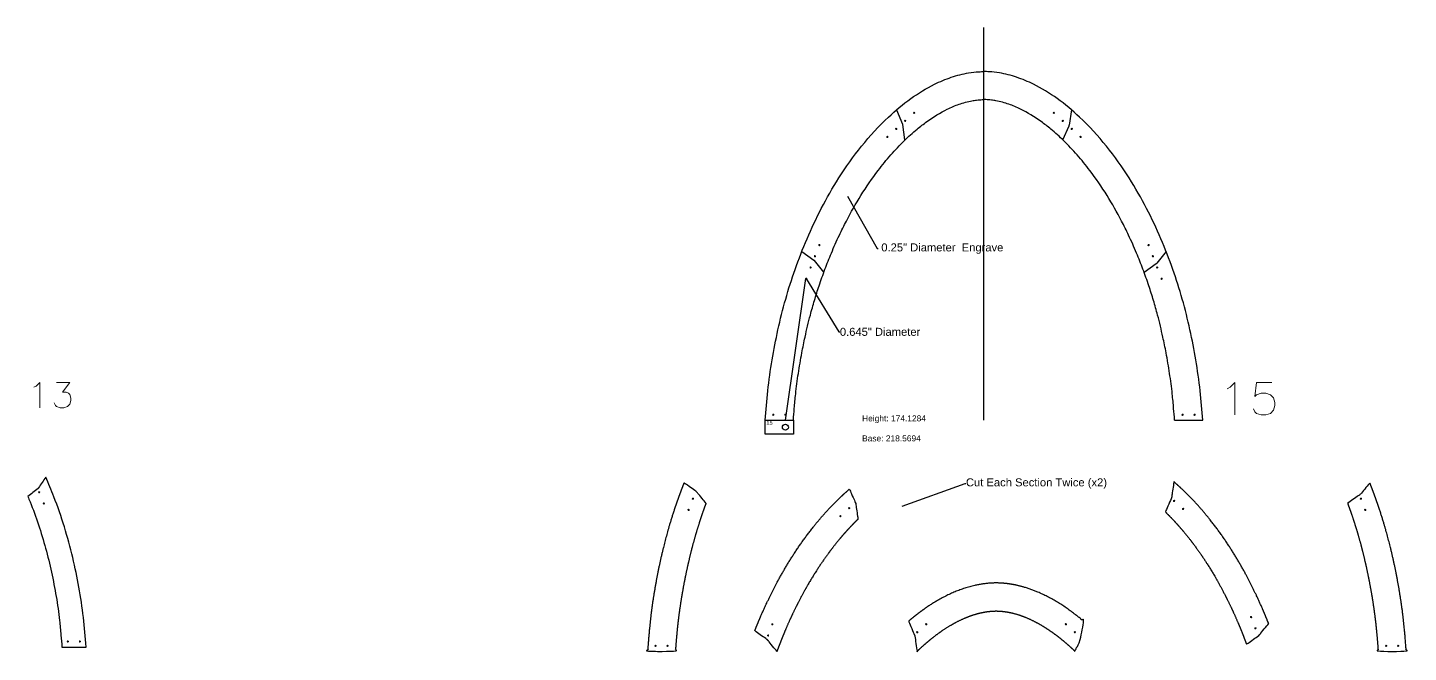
# Model space of a CAD drawing. Header units: inches. Extents: x -1683 to 11264, y -1696 to 4470.
# Drawn here: x 2745 to 3435, y -1457 to -1145 of the extents above; entities that cross this region are included whole.
import ezdxf
from ezdxf import colors
from ezdxf.entities.mleader import LeaderData, LeaderLine
from ezdxf.math import Vec2, Vec3

# ---------------------------------------------------------------- set-up
doc = ezdxf.new("R2010")
doc.units = ezdxf.units.IN
doc.header["$MEASUREMENT"] = 0
doc.layers.add('Anchoring', color=1, linetype='Continuous')
doc.layers.add('Annotation', color=7, linetype='Continuous', lineweight=9)
doc.layers.add('Drilling', color=3, linetype='Continuous', lineweight=13)
doc.styles.get("Standard").update_dxf_attribs({"font": 'Arial.ttf'})

msp = doc.modelspace()

# ---------------------------------------------------------------- linework, layer by layer
for p, q in [((3222.949, -1340.609), (3222.949, -1144.526)), ((3179.229, -1185.59), (3182.272, -1192.726)), ((3266.668, -1185.59), (3265.534, -1193.264)), ((3183.475, -1200.646), (3182.341, -1192.972)), ((3262.422, -1200.646), (3265.465, -1193.511)), ((3131.881, -1256.426), (3137.996, -1260.73)), ((3142.96, -1266.668), (3138.191, -1260.91)), ((3302.937, -1266.668), (3309.052, -1262.365)), ((3314.017, -1256.426), (3309.247, -1262.185)), ((3113.664, -1340.609), (3127.705, -1340.609)), ((3318.192, -1340.609), (3332.233, -1340.609))]:
    msp.add_line(p, q)
for centre, start, end in [((3181.352, -1193.118), 8.40479, 23.09521), ((3264.545, -1193.118), 336.90479, 351.59521), ((3137.42, -1261.547), 39.632879, 54.867121), ((3308.477, -1261.547), 305.132879, 320.367121)]:
    msp.add_arc(centre, 1, start, end)
for points, knots in [([(3113.664, -1340.609), (3114.039, -1335.706), (3114.81, -1325.632), (3116.944, -1310.566), (3119.908, -1295.279), (3123.651, -1280.178), (3128.519, -1264.985), (3134.373, -1249.835), (3141.615, -1234.511), (3150.503, -1218.911), (3161.511, -1203.442), (3173.62, -1190.152), (3185.976, -1179.852), (3196.673, -1173.269), (3206.495, -1169.128), (3214.013, -1167.188), (3219.525, -1166.566), (3222.097, -1166.482), (3222.949, -1166.48)], [0, 0, 0, 0, 23.2770394, 47.8309417, 71.9930743, 96.983251, 121.4479807, 147.4826603, 173.8287695, 201.6291489, 232.3842281, 263.5443514, 286.4700786, 308.3532106, 322.7348839, 336.8032857, 344.935054, 348.9631698, 348.9631698, 348.9631698, 348.9631698]), ([(3332.233, -1340.609), (3331.858, -1335.706), (3331.087, -1325.632), (3328.953, -1310.566), (3325.99, -1295.279), (3322.246, -1280.178), (3317.378, -1264.985), (3311.524, -1249.835), (3304.282, -1234.511), (3295.394, -1218.911), (3284.386, -1203.442), (3272.277, -1190.152), (3259.921, -1179.852), (3249.224, -1173.269), (3239.402, -1169.128), (3231.884, -1167.188), (3226.373, -1166.566), (3223.8, -1166.482), (3222.949, -1166.48)], [0, 0, 0, 0, 23.2770394, 47.8309417, 71.9930743, 96.983251, 121.4479807, 147.4826603, 173.8287695, 201.6291489, 232.3842281, 263.5443514, 286.4700786, 308.3532106, 322.7348839, 336.8032857, 344.935054, 348.9631698, 348.9631698, 348.9631698, 348.9631698]), ([(3127.705, -1340.609), (3127.856, -1338.636), (3128.007, -1336.688), (3128.374, -1332.309), (3128.595, -1329.895), (3129.219, -1324.102), (3129.668, -1320.675), (3130.708, -1313.805), (3131.296, -1310.36), (3132.441, -1304.308), (3132.974, -1301.692), (3134.349, -1295.388), (3135.223, -1291.723), (3136.829, -1285.638), (3137.516, -1283.197), (3138.98, -1278.323), (3139.754, -1275.893), (3141.496, -1270.705), (3142.475, -1267.948), (3144.52, -1262.495), (3145.589, -1259.796), (3147.966, -1254.12), (3149.291, -1251.148), (3151.811, -1245.827), (3152.983, -1243.469), (3156.471, -1236.763), (3158.885, -1232.5), (3164.152, -1224.042), (3167.027, -1219.853), (3172.1, -1213.189), (3174.193, -1210.616), (3178.519, -1205.672), (3180.755, -1203.299), (3185.153, -1199.006), (3187.301, -1197.065), (3191.105, -1193.915), (3192.739, -1192.651), (3197.729, -1189.064), (3201.151, -1186.971), (3206.573, -1184.312), (3208.527, -1183.483), (3212.657, -1182.029), (3214.831, -1181.44), (3217.717, -1180.913), (3218.477, -1180.799), (3219.762, -1180.649), (3220.285, -1180.6), (3221.209, -1180.534), (3221.612, -1180.512), (3222.324, -1180.487), (3222.64, -1180.481), (3222.949, -1180.48)], [1.6937754, 1.6937754, 1.6937754, 1.6937754, 11.0992093, 11.0992093, 23.1048625, 23.1048625, 40.4189957, 40.4189957, 57.7331289, 57.7331289, 70.9880322, 70.9880322, 89.7616312, 89.7616312, 102.5491748, 102.5491748, 115.3367183, 115.3367183, 129.9160002, 129.9160002, 144.495282, 144.495282, 160.917041, 160.917041, 174.2030041, 174.2030041, 199.0781272, 199.0781272, 225.1757471, 225.1757471, 242.3254423, 242.3254423, 259.4751376, 259.4751376, 274.9488853, 274.9488853, 286.2274655, 286.2274655, 308.7846259, 308.7846259, 321.4003692, 321.4003692, 335.4637545, 335.4637545, 340.5366841, 340.5366841, 344.0149746, 344.0149746, 346.6944623, 346.6944623, 348.9058919, 348.9058919, 348.9058919, 348.9058919]), ([(3318.192, -1340.609), (3318.041, -1338.636), (3317.89, -1336.688), (3317.523, -1332.309), (3317.302, -1329.895), (3316.679, -1324.102), (3316.229, -1320.675), (3315.189, -1313.805), (3314.601, -1310.36), (3313.456, -1304.308), (3312.923, -1301.692), (3311.548, -1295.388), (3310.674, -1291.723), (3309.068, -1285.638), (3308.381, -1283.197), (3306.917, -1278.323), (3306.143, -1275.893), (3304.401, -1270.705), (3303.422, -1267.948), (3301.377, -1262.495), (3300.309, -1259.796), (3297.931, -1254.12), (3296.606, -1251.148), (3294.086, -1245.827), (3292.914, -1243.469), (3289.426, -1236.763), (3287.013, -1232.5), (3281.746, -1224.042), (3278.871, -1219.853), (3273.797, -1213.189), (3271.704, -1210.616), (3267.378, -1205.672), (3265.142, -1203.299), (3260.744, -1199.006), (3258.596, -1197.065), (3254.792, -1193.915), (3253.158, -1192.651), (3248.168, -1189.064), (3244.746, -1186.971), (3239.324, -1184.312), (3237.37, -1183.483), (3233.24, -1182.029), (3231.066, -1181.44), (3228.18, -1180.913), (3227.42, -1180.799), (3226.135, -1180.649), (3225.613, -1180.6), (3224.688, -1180.534), (3224.286, -1180.512), (3223.573, -1180.487), (3223.257, -1180.481), (3222.949, -1180.48)], [1.6937754, 1.6937754, 1.6937754, 1.6937754, 11.0992093, 11.0992093, 23.1048625, 23.1048625, 40.4189957, 40.4189957, 57.7331289, 57.7331289, 70.9880322, 70.9880322, 89.7616312, 89.7616312, 102.5491748, 102.5491748, 115.3367183, 115.3367183, 129.9160002, 129.9160002, 144.495282, 144.495282, 160.917041, 160.917041, 174.2030041, 174.2030041, 199.0781272, 199.0781272, 225.1757471, 225.1757471, 242.3254423, 242.3254423, 259.4751376, 259.4751376, 274.9488853, 274.9488853, 286.2274655, 286.2274655, 308.7846259, 308.7846259, 321.4003692, 321.4003692, 335.4637545, 335.4637545, 340.5366841, 340.5366841, 344.0149746, 344.0149746, 346.6944623, 346.6944623, 348.9058919, 348.9058919, 348.9058919, 348.9058919]), ([(2774.232, -1453.898), (2770.22, -1453.898), (2766.208, -1453.898), (2762.196, -1453.898), (2762.039, -1451.895), (2761.882, -1449.916), (2761.502, -1445.495), (2761.272, -1443.068), (2760.779, -1438.692), (2760.525, -1436.703), (2759.96, -1432.715), (2759.65, -1430.719), (2758.973, -1426.688), (2758.605, -1424.652), (2757.826, -1420.601), (2757.412, -1418.583), (2756.096, -1412.554), (2755.118, -1408.57), (2752.948, -1400.651), (2751.757, -1396.717), (2749.171, -1388.945), (2747.774, -1385.108), (2745.913, -1380.445), (2745.555, -1379.567), (2745.191, -1378.692), (2746.884, -1377.347), (2748.576, -1376.001), (2750.269, -1374.655), (2750.348, -1374.592), (2750.419, -1374.516), (2750.476, -1374.432), (2751.684, -1372.639), (2752.893, -1370.846), (2754.102, -1369.053), (2755.539, -1372.269), (2758.945, -1380.441), (2763.571, -1393.835), (2767.707, -1408.954), (2770.824, -1424.058), (2773.065, -1438.959), (2773.846, -1448.961), (2774.232, -1453.898)], [0, 0, 0, 0, 1, 1, 1, 10.5430049, 10.5430049, 22.584326, 22.584326, 32.6320537, 32.6320537, 42.6797814, 42.6797814, 52.8998525, 52.8998525, 63.1199236, 63.1199236, 83.5600658, 83.5600658, 104.000208, 104.000208, 124.4403503, 124.4403503, 129.1961482, 129.1961482, 129.1961482, 130.1961482, 130.1961482, 130.1961482, 130.5008707, 130.5008707, 130.5008707, 131.5008707, 131.5008707, 131.5008707, 148.1770813, 173.3948107, 198.5398216, 222.3384391, 246.3836129, 269.8263424, 269.8263424, 269.8263424, 269.8263424])]:
    msp.add_open_spline(points, degree=3, knots=knots)
for points, weights, knots in [([(3084.13, -1382.135), (3083.301, -1384.388), (3082.503, -1386.66), (3080.924, -1391.359), (3080.15, -1393.79), (3078.686, -1398.664), (3077.999, -1401.105), (3076.393, -1407.19), (3075.519, -1410.854), (3074.144, -1417.158), (3073.611, -1419.775), (3072.466, -1425.826), (3071.878, -1429.271), (3070.838, -1436.142), (3070.389, -1439.568), (3069.765, -1445.361), (3069.544, -1447.776), (3069.177, -1452.154), (3069.026, -1454.103), (3068.875, -1456.075), (3064.195, -1456.075), (3059.514, -1456.075), (3054.834, -1456.075), (3055.209, -1451.173), (3055.98, -1441.098), (3058.114, -1426.032), (3061.078, -1410.745), (3064.821, -1395.644), (3068.979, -1382.667), (3071.887, -1374.846), (3073.051, -1371.893), (3075.089, -1373.327), (3077.128, -1374.762), (3079.166, -1376.196), (3079.239, -1376.247), (3079.304, -1376.308), (3079.361, -1376.376), (3080.951, -1378.296), (3082.54, -1380.215), (3084.13, -1382.135)], [1, 1, 1, 1, 1, 1, 1, 1, 1, 1, 1, 1, 1, 1, 1, 1, 1, 1, 1, 1, 1, 1, 1, 1, 1, 1, 1, 1, 1, 1, 1, 1, 1, 1, 0.994117317725, 0.994117317725, 1, 1, 1, 1], [0, 0, 0, 0, 12.0053697, 12.0053697, 24.7929133, 24.7929133, 37.5804569, 37.5804569, 56.3540558, 56.3540558, 69.6089591, 69.6089591, 86.9230924, 86.9230924, 104.2372256, 104.2372256, 116.2428788, 116.2428788, 125.6483127, 125.6483127, 125.6483127, 126.6483127, 126.6483127, 126.6483127, 149.9253521, 174.4792544, 198.641387, 223.6315637, 248.0962934, 263.1224381, 263.1224381, 263.1224381, 264.1224381, 264.1224381, 264.1224381, 264.3883258, 264.3883258, 264.3883258, 265.3883258, 265.3883258, 265.3883258, 265.3883258]), ([(3360.232, -1448.18), (3358.194, -1449.614), (3356.156, -1451.048), (3354.117, -1452.483), (3353.939, -1452), (3353.76, -1451.517), (3352.557, -1448.31), (3351.489, -1445.61), (3349.111, -1439.934), (3347.786, -1436.962), (3345.266, -1431.641), (3344.095, -1429.283), (3340.606, -1422.578), (3338.193, -1418.315), (3332.926, -1409.856), (3330.051, -1405.667), (3324.977, -1399.003), (3322.885, -1396.43), (3318.558, -1391.487), (3316.322, -1389.114), (3313.874, -1386.724), (3313.738, -1386.592), (3313.602, -1386.461), (3314.617, -1384.082), (3315.631, -1381.704), (3316.645, -1379.325), (3316.679, -1379.246), (3316.702, -1379.164), (3316.715, -1379.079), (3317.093, -1376.521), (3317.471, -1373.963), (3317.849, -1371.404), (3319.235, -1372.589), (3325.498, -1378.206), (3335.567, -1389.257), (3346.575, -1404.725), (3355.462, -1420.325), (3361.347, -1432.778), (3364.344, -1440.077), (3365.197, -1442.241), (3363.607, -1444.16), (3362.017, -1446.08), (3360.427, -1448), (3360.37, -1448.068), (3360.305, -1448.128), (3360.232, -1448.18)], [1, 1, 1, 1, 1, 1, 1, 1, 1, 1, 1, 1, 1, 1, 1, 1, 1, 1, 1, 1, 1, 1, 1, 1, 1, 1, 0.994529247748, 0.994529247748, 1, 1, 1, 1, 1, 1, 1, 1, 1, 1, 1, 1, 1, 1, 1, 0.994117317725, 0.994117317725, 1], [0, 0, 0, 0, 1, 1, 1, 3.5739121, 3.5739121, 18.153194, 18.153194, 34.5749529, 34.5749529, 47.860916, 47.860916, 72.7360391, 72.7360391, 98.833659, 98.833659, 115.9833543, 115.9833543, 133.1330495, 133.1330495, 134.1393649, 134.1393649, 134.1393649, 135.1393649, 135.1393649, 135.1393649, 135.3957611, 135.3957611, 135.3957611, 136.3957611, 136.3957611, 136.3957611, 145.0268091, 176.1869324, 206.9420116, 234.742391, 261.0885001, 272.0970351, 272.0970351, 272.0970351, 273.0970351, 273.0970351, 273.0970351, 273.3629227, 273.3629227, 273.3629227, 273.3629227]), ([(3404.722, -1382.255), (3405.535, -1384.469), (3406.319, -1386.7), (3407.883, -1391.359), (3408.658, -1393.79), (3410.122, -1398.664), (3410.809, -1401.105), (3412.414, -1407.19), (3413.289, -1410.854), (3414.664, -1417.158), (3415.197, -1419.775), (3416.341, -1425.826), (3416.93, -1429.271), (3417.97, -1436.142), (3418.419, -1439.568), (3419.043, -1445.361), (3419.264, -1447.776), (3419.63, -1452.154), (3419.782, -1454.103), (3419.933, -1456.075), (3424.613, -1456.075), (3429.294, -1456.075), (3433.974, -1456.075), (3433.599, -1451.173), (3432.828, -1441.098), (3430.694, -1426.032), (3427.73, -1410.745), (3423.986, -1395.644), (3419.829, -1382.667), (3416.921, -1374.846), (3415.757, -1371.893), (3414.167, -1373.813), (3412.577, -1375.732), (3410.987, -1377.652), (3410.931, -1377.72), (3410.865, -1377.781), (3410.793, -1377.832), (3408.754, -1379.266), (3406.716, -1380.701), (3404.677, -1382.135)], [1, 1, 1, 1, 1, 1, 1, 1, 1, 1, 1, 1, 1, 1, 1, 1, 1, 1, 1, 1, 1, 1, 1, 1, 1, 1, 1, 1, 1, 1, 1, 1, 1, 1, 0.994117317725, 0.994117317725, 1, 1, 1, 1], [0, 0, 0, 0, 11.7916713, 11.7916713, 24.5792148, 24.5792148, 37.3667584, 37.3667584, 56.1403574, 56.1403574, 69.3952607, 69.3952607, 86.7093939, 86.7093939, 104.0235271, 104.0235271, 116.0291803, 116.0291803, 125.4346142, 125.4346142, 125.4346142, 126.4346142, 126.4346142, 126.4346142, 149.7116536, 174.2655559, 198.4276886, 223.4178653, 247.8825949, 262.9087397, 262.9087397, 262.9087397, 263.9087397, 263.9087397, 263.9087397, 264.1746273, 264.1746273, 264.1746273, 265.1746273, 265.1746273, 265.1746273, 265.1746273]), ([(3114.514, -1450.137), (3114.587, -1450.188), (3114.652, -1450.248), (3114.708, -1450.317), (3116.298, -1452.236), (3117.888, -1454.156), (3119.478, -1456.075), (3119.656, -1455.592), (3119.835, -1455.11), (3121.038, -1451.902), (3122.107, -1449.203), (3124.484, -1443.527), (3125.809, -1440.555), (3128.329, -1435.234), (3129.501, -1432.876), (3132.989, -1426.17), (3135.402, -1421.907), (3140.669, -1413.449), (3143.544, -1409.26), (3148.618, -1402.596), (3150.711, -1400.023), (3155.037, -1395.079), (3157.273, -1392.706), (3159.721, -1390.317), (3159.857, -1390.185), (3159.993, -1390.053), (3159.615, -1387.495), (3159.237, -1384.937), (3158.859, -1382.379), (3158.847, -1382.294), (3158.823, -1382.212), (3158.79, -1382.133), (3157.775, -1379.754), (3156.761, -1377.376), (3155.747, -1374.997), (3154.36, -1376.182), (3148.098, -1381.799), (3138.029, -1392.849), (3127.021, -1408.318), (3118.133, -1423.918), (3112.248, -1436.37), (3109.251, -1443.67), (3108.398, -1445.833), (3110.437, -1447.268), (3112.475, -1448.702), (3114.514, -1450.137)], [1, 0.994117317725, 0.994117317725, 1, 1, 1, 1, 1, 1, 1, 1, 1, 1, 1, 1, 1, 1, 1, 1, 1, 1, 1, 1, 1, 1, 1, 1, 1, 1, 0.994529247748, 0.994529247748, 1, 1, 1, 1, 1, 1, 1, 1, 1, 1, 1, 1, 1, 1, 1], [0, 0, 0, 0, 0.2658877, 0.2658877, 0.2658877, 1.2658877, 1.2658877, 1.2658877, 3.8397998, 3.8397998, 18.4190816, 18.4190816, 34.8408406, 34.8408406, 48.1268037, 48.1268037, 73.0019268, 73.0019268, 99.0995467, 99.0995467, 116.2492419, 116.2492419, 133.3989372, 133.3989372, 134.4052525, 134.4052525, 134.4052525, 135.4052525, 135.4052525, 135.4052525, 135.6616487, 135.6616487, 135.6616487, 136.6616487, 136.6616487, 136.6616487, 145.2926967, 176.4528201, 207.2078992, 235.0082787, 261.3543878, 272.3629227, 272.3629227, 272.3629227, 273.3629227, 273.3629227, 273.3629227, 273.3629227]), ([(3188.382, -1448.401), (3188.37, -1448.316), (3188.347, -1448.234), (3188.313, -1448.155), (3187.299, -1445.776), (3186.284, -1443.398), (3185.27, -1441.019), (3187.567, -1439.057), (3193.577, -1434.321), (3202.714, -1428.697), (3212.536, -1424.557), (3220.054, -1422.617), (3225.566, -1421.995), (3228.138, -1421.911), (3228.99, -1421.909), (3229.841, -1421.911), (3232.414, -1421.995), (3237.925, -1422.617), (3245.444, -1424.557), (3255.266, -1428.697), (3264.403, -1434.321), (3270.413, -1439.057), (3272.71, -1441.019), (3272.332, -1443.577), (3271.954, -1446.135), (3271.576, -1448.693), (3271.563, -1448.778), (3271.54, -1448.861), (3271.506, -1448.939), (3270.492, -1451.318), (3269.478, -1453.697), (3268.463, -1456.075), (3266.505, -1454.183), (3264.495, -1452.375), (3260.833, -1449.344), (3259.2, -1448.08), (3254.209, -1444.493), (3250.787, -1442.4), (3245.365, -1439.741), (3243.411, -1438.912), (3239.281, -1437.458), (3237.108, -1436.868), (3234.221, -1436.342), (3233.461, -1436.228), (3232.177, -1436.078), (3231.654, -1436.029), (3230.729, -1435.963), (3230.327, -1435.941), (3229.614, -1435.916), (3229.299, -1435.91), (3228.99, -1435.909), (3228.681, -1435.91), (3228.365, -1435.916), (3227.653, -1435.941), (3227.25, -1435.963), (3226.326, -1436.029), (3225.803, -1436.078), (3224.518, -1436.228), (3223.759, -1436.342), (3220.872, -1436.868), (3218.698, -1437.458), (3214.569, -1438.912), (3212.615, -1439.741), (3207.192, -1442.4), (3203.771, -1444.493), (3198.78, -1448.08), (3197.147, -1449.344), (3193.485, -1452.375), (3191.474, -1454.183), (3189.516, -1456.075), (3189.138, -1453.517), (3188.76, -1450.959), (3188.382, -1448.401)], [1, 0.994529247748, 0.994529247748, 1, 1, 1, 1, 1, 1, 1, 1, 1, 1, 1, 1, 1, 1, 1, 1, 1, 1, 1, 1, 1, 1, 1, 0.994529247748, 0.994529247748, 1, 1, 1, 1, 1, 1, 1, 1, 1, 1, 1, 1, 1, 1, 1, 1, 1, 1, 1, 1, 1, 1, 1, 1, 1, 1, 1, 1, 1, 1, 1, 1, 1, 1, 1, 1, 1, 1, 1, 1, 1, 1, 1, 1, 1], [0, 0, 0, 0, 0.2563962, 0.2563962, 0.2563962, 1.2563962, 1.2563962, 1.2563962, 15.5510754, 37.4342074, 51.8158807, 65.8842825, 74.0160508, 78.0441665, 78.0441665, 78.0441665, 82.0722823, 90.2040506, 104.2724524, 118.6541256, 140.5372576, 154.8319369, 154.8319369, 154.8319369, 155.8319369, 155.8319369, 155.8319369, 156.0883331, 156.0883331, 156.0883331, 157.0883331, 157.0883331, 157.0883331, 171.5557655, 171.5557655, 182.8343457, 182.8343457, 205.3915061, 205.3915061, 218.0072494, 218.0072494, 232.0706346, 232.0706346, 237.1435642, 237.1435642, 240.6218547, 240.6218547, 243.3013425, 243.3013425, 245.512772, 245.512772, 245.512772, 247.7242016, 247.7242016, 250.4036894, 250.4036894, 253.8819799, 253.8819799, 258.9549095, 258.9549095, 273.0182947, 273.0182947, 285.634038, 285.634038, 308.1911984, 308.1911984, 319.4697786, 319.4697786, 333.937211, 333.937211, 333.937211, 334.937211, 334.937211, 334.937211, 334.937211])]:
    msp.add_rational_spline(points, weights, degree=3, knots=knots)
at = {"layer": 'Anchoring'}
msp.add_line((3123.705, -1340.609), (3133.847, -1269.893), dxfattribs=at)
msp.add_lwpolyline([(3113.664, -1340.609), (3127.705, -1340.609), (3127.705, -1347.609), (3113.664, -1347.609)], close=True, dxfattribs=at)
msp.add_circle((3123.705, -1344.109), 1.5, dxfattribs=at)
at = {"layer": 'Annotation'}
for points in [[(2748.111, -1324.188), (2749.311, -1323.588), (2751.112, -1321.788), (2751.112, -1334.39)], [(2759.514, -1321.788), (2766.115, -1321.788), (2762.514, -1326.589), (2764.314, -1326.589), (2765.515, -1327.189), (2766.115, -1327.789), (2766.715, -1329.589), (2766.715, -1330.79), (2766.115, -1332.59), (2764.915, -1333.79), (2763.114, -1334.39), (2761.314, -1334.39), (2759.514, -1333.79), (2758.913, -1333.19), (2758.313, -1331.99)], [(3344.446, -1324.863), (3345.989, -1324.091), (3348.304, -1321.776), (3348.304, -1337.98)], [(3357.563, -1334.894), (3358.335, -1336.437), (3359.106, -1337.209), (3361.421, -1337.98), (3363.736, -1337.98), (3366.051, -1337.209), (3367.594, -1335.665), (3368.366, -1333.351), (3368.366, -1331.807), (3367.594, -1329.493), (3366.051, -1327.949), (3363.736, -1327.178), (3361.421, -1327.178), (3359.106, -1327.949), (3358.335, -1328.721), (3359.106, -1321.776), (3366.823, -1321.776)]]:
    msp.add_lwpolyline(points, dxfattribs=at)
at = {"layer": 'Drilling'}
for centre in [(3183.584, -1191.113), (3188.047, -1187.103), (3257.85, -1187.103), (3262.314, -1191.113), (3174.657, -1199.133), (3179.12, -1195.123), (3266.777, -1195.123), (3271.24, -1199.133), (3140.675, -1253.156), (3305.223, -1253.156), (3138.505, -1258.75), (3307.392, -1258.75), (3136.336, -1264.344), (3309.561, -1264.344), (3134.166, -1269.939), (3311.731, -1269.939), (3117.684, -1337.859), (3123.684, -1337.859), (3322.213, -1337.859), (3328.213, -1337.859), (2750.81, -1376.638), (3077.506, -1379.811), (3411.302, -1379.811), (2753.136, -1382.169), (3075.336, -1385.405), (3155.638, -1384.53), (3317.957, -1380.938), (3322.42, -1384.948), (3413.471, -1385.405), (3151.175, -1388.54), (3356.403, -1438.971), (3115.023, -1448.157), (3117.192, -1442.563), (3189.625, -1446.542), (3194.088, -1442.532), (3263.892, -1442.532), (3268.355, -1446.542), (3358.572, -1444.565), (2765.214, -1451.148), (2771.214, -1451.148), (3058.854, -1453.325), (3064.854, -1453.325), (3423.953, -1453.325), (3429.953, -1453.325)]:
    msp.add_circle(centre, 0.323, dxfattribs=at)

# ---------------------------------------------------------------- texts
at = {"layer": 'Annotation', "attachment_point": 1}
for s, width, insert, char_height in [('Height: 174.1284\\P \\PBase: 218.5694', 45.21016, (3162.034, -1338.184), 3), ('15', 4, (3114.215, -1340.887), 2)]:
    msp.add_mtext_dynamic_manual_height_columns(s, width=width, gutter_width=1, heights=[0], dxfattribs=dict(at, insert=insert, char_height=char_height))

# ---------------------------------------------------------------- leaders
at = {"layer": 'Annotation'}
ml = msp.add_multileader_mtext('Standard', dxfattribs=at)
ml.set_content('\\A1; 0.25" Diameter  Engrave', color=256)
ml.set_leader_properties()
ml.build(insert=Vec2(0, 0))
ml.multileader.update_dxf_attribs({"text_right_attachment_type": 6, "dogleg_length": 0.36, "arrow_head_size": 0.18})
ctx = ml.context
ctx.base_point, ctx.arrow_head_size, ctx.landing_gap_size, ctx.plane_origin = Vec3(3170.001, -1254.873), 0.18, 0.09, Vec3(3295.189, -1275.576)
ctx.right_attachment = 6
notes = []
notes.append((ctx, [(1, (1, 1, 0), (3169.641, -1254.873), (1, 0), 0.36, [(0, [(3154.581, -1228.609)], 0, [])])]))
ctx.mtext.insert, ctx.mtext.flow_direction = Vec3(3170.091, -1252.3), 5
ml = msp.add_multileader_mtext('Standard', dxfattribs=at)
ml.set_content('\\A1;0.645" Diameter', color=256)
ml.set_leader_properties()
ml.build(insert=Vec2(0, 0))
ml.multileader.update_dxf_attribs({"text_right_attachment_type": 6, "dogleg_length": 0.36, "arrow_head_size": 0.18})
ctx = ml.context
ctx.base_point, ctx.arrow_head_size, ctx.landing_gap_size, ctx.plane_origin = Vec3(3150.85, -1296.499), 0.18, 0.09, Vec3(3276.039, -1317.201)
ctx.right_attachment = 6
notes.append((ctx, [(1, (1, 1, 0), (3150.49, -1296.499), (1, 0), 0.36, [(0, [(3134.166, -1269.939)], 0, [])])]))
ctx.mtext.insert, ctx.mtext.flow_direction = Vec3(3150.94, -1294.472), 5
ml = msp.add_multileader_mtext('Standard', dxfattribs=at)
ml.set_content('\\A1;Cut Each Section Twice (x2) ', color=256)
ml.set_leader_properties()
ml.build(insert=Vec2(0, 0))
ml.multileader.update_dxf_attribs({"text_right_attachment_type": 6, "dogleg_length": 0.36, "arrow_head_size": 0.18})
ctx = ml.context
ctx.base_point, ctx.arrow_head_size, ctx.landing_gap_size, ctx.plane_origin = Vec3(3213.849, -1372.202), 0.18, 0.09, Vec3(3349.388, -1407.441)
ctx.right_attachment = 6
notes.append((ctx, [(1, (1, 1, 0), (3213.489, -1372.202), (1, 0), 0.36, [(0, [(3181.816, -1383.66)], 0, [])])]))
ctx.mtext.insert, ctx.mtext.flow_direction = Vec3(3213.939, -1369.656), 5
for ctx, leaders in notes:
    for number, flags, end, landing, length, lines in leaders:
        leader = LeaderData()
        leader.index, (leader.has_last_leader_line, leader.has_dogleg_vector, leader.attachment_direction) = number, flags
        leader.last_leader_point, leader.dogleg_vector, leader.dogleg_length = Vec3(end), Vec3(landing), length
        for number, points, colour, breaks in lines:
            line = LeaderLine()
            line.index, line.vertices, line.color, line.breaks = number, Vec3.list(points), colors.encode_raw_color(colour), breaks
            leader.lines.append(line)
        ctx.leaders.append(leader)

doc.saveas('drawing.dxf')
